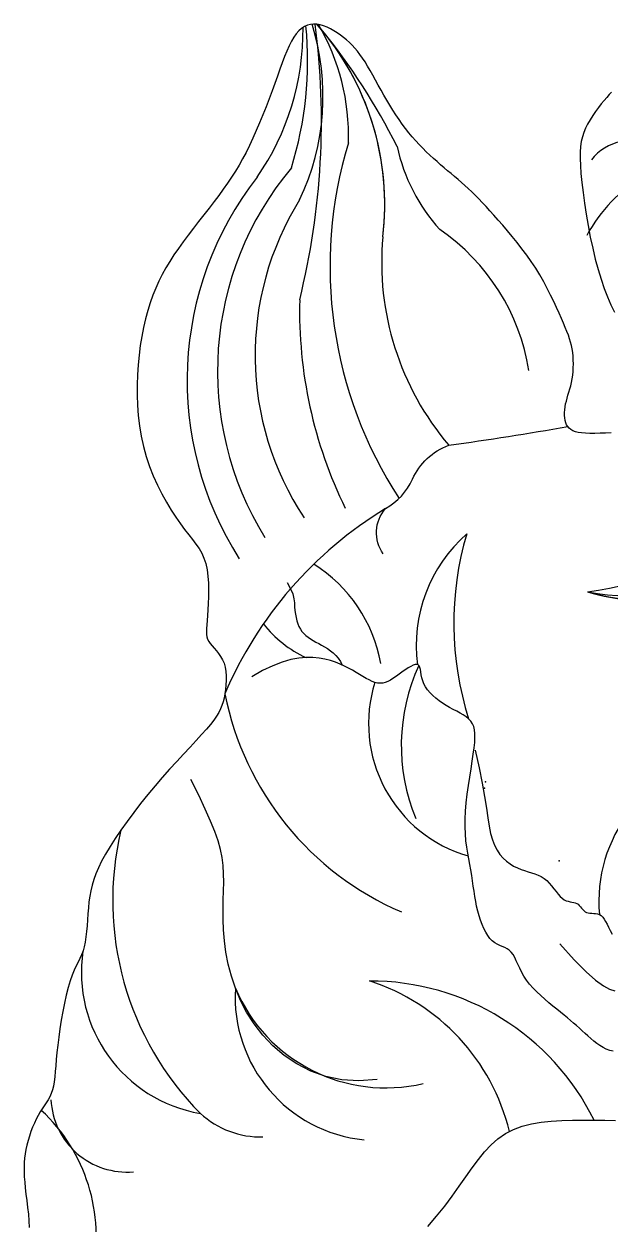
# Model space of a CAD drawing. Extents: x 477 to 1072, y 2734 to 3432.
# Drawn here: x 520.1 to 689.5, y 2968.8 to 3315.2 of the extents above; entities that cross this region are included whole.
import ezdxf

# ---------------------------------------------------------------- set-up
doc = ezdxf.new("R2010")
doc.units = 0
doc.header["$LTSCALE"] = 10
doc.header["$MEASUREMENT"] = 0
for name, color, linetype in [('3', 3, 'CONTINUOUS'), ('4', 4, 'CONTINUOUS'), ('7', 7, 'CONTINUOUS')]:
    doc.layers.add(name, color=color, linetype=linetype)

msp = doc.modelspace()

# ---------------------------------------------------------------- linework, layer by layer
at = {"layer": '3'}
for points in [[(596.05, 3154.11), (597.03, 3152.35), (597.62, 3150.82), (597.95, 3149.46), (598.1, 3148.24), (598.18, 3147.1), (598.27, 3146.02), (598.41, 3144.99), (598.59, 3144.01), (598.82, 3143.08), (599.09, 3142.21), (599.43, 3141.4), (599.83, 3140.66), (600.29, 3139.98), (600.82, 3139.38), (601.42, 3138.83), (602.08, 3138.33), (602.78, 3137.86), (603.53, 3137.41), (604.32, 3136.97), (605.13, 3136.53), (605.97, 3136.07), (606.82, 3135.58), (607.67, 3135.05), (608.51, 3134.47), (609.32, 3133.82), (610.08, 3133.09), (610.78, 3132.28), (611.4, 3131.36), (611.94, 3130.32)], [(621.96, 3010.79), (616.75, 3010.36), (611.81, 3010.68), (607.16, 3011.65), (602.83, 3013.2), (598.83, 3015.25), (595.17, 3017.72), (591.88, 3020.51), (588.98, 3023.57), (586.47, 3026.79), (584.33, 3030.15), (582.55, 3033.6), (581.08, 3037.1), (579.92, 3040.6), (579.02, 3044.08), (578.36, 3047.48), (577.92, 3050.77), (577.66, 3053.91), (577.55, 3056.91), (577.55, 3059.78), (577.6, 3062.52), (577.67, 3065.15), (577.71, 3067.69), (577.69, 3070.13), (577.55, 3072.49), (577.27, 3074.8), (576.79, 3077.14), (576.1, 3079.61), (575.16, 3082.31), (573.93, 3085.33), (572.39, 3088.77), (570.5, 3092.74), (568.23, 3097.32)], [(674.74, 3049.89), (678.86, 3045.31), (682.26, 3041.87), (685.02, 3039.41), (687.26, 3037.78), (689.07, 3036.81), (690.55, 3036.35)]]:
    msp.add_lwpolyline(points, dxfattribs=at)
for centre, radius, start, end in [((497.85, 3304.64), 104.08, 342.7272, 5.5477), ((536.49, 3294.41), 69.87, 334.6452, 17.2987), ((545.47, 3263.23), 78.71, 353.1717, 41.3146), ((549.92, 3283.04), 63.8, 358.109, 30.1749), ((463.55, 3197.64), 183.64, 26.6155, 39.2028), ((730.8, 3245.32), 122.41, 163.0832, 213.1501), ((678.9, 3291.07), 52.37, 192.3083, 222.1524), ((667.2, 3215.12), 91.28, 140.0461, 211.7498), ((671.45, 3219.64), 84.68, 148.0155, 213.5547), ((704.74, 3246.46), 81.45, 174.7789, 220.363), ((605.61, 3205.66), 60.95, 9.072, 55.559), ((675.98, 3136.06), 42.71, 131.1962, 187.5812), ((734.96, 3142.38), 90.86, 163.4878, 197.685), ((692.17, 3193.57), 43.15, 257.2803, 318.2103), ((700.33, 3213.19), 64.19, 254.0345, 298.9563), ((663.31, 3138.99), 86.95, 191.2669, 246.7398), ((728.03, 3062.15), 42.08, 99.3444, 185.1669), ((577.9, 3041.65), 41.26, 171.355, 260.3488), ((601.29, 2981.5), 60.56, 13.6156, 72.266), ((620, 2967.15), 72.03, 26.2891, 90.2046), ((622.39, 3034.54), 41.38, 176.4489, 264.2409), ((624.47, 3055.48), 47.12, 202.9588, 283.2973), ((549.79, 3006.01), 21.95, 182.8734, 274.9447)]:
    msp.add_arc(centre, radius, start, end, dxfattribs=at)
at = {"layer": '4'}
for points in [[(689.54, 3197.31), (687.9, 3197.23), (686.31, 3197.17), (684.79, 3197.14), (683.39, 3197.14), (682.12, 3197.18), (681, 3197.28), (680.02, 3197.43), (679.19, 3197.64), (678.47, 3197.91), (677.88, 3198.24), (677.39, 3198.64), (676.98, 3199.1), (676.67, 3199.63), (676.42, 3200.22), (676.24, 3200.88), (676.12, 3201.59), (676.07, 3202.35), (676.07, 3203.14), (676.12, 3203.96), (676.23, 3204.79), (676.38, 3205.63), (676.58, 3206.48), (676.81, 3207.33), (677.06, 3208.19), (677.32, 3209.07), (677.59, 3209.97), (677.84, 3210.9), (678.07, 3211.86), (678.26, 3212.86), (678.42, 3213.9), (678.53, 3214.98), (678.59, 3216.07), (678.62, 3217.18), (678.59, 3218.29), (678.53, 3219.38), (678.42, 3220.46), (678.26, 3221.5), (678.06, 3222.5), (677.82, 3223.49), (677.52, 3224.47), (677.17, 3225.49), (676.76, 3226.56), (676.29, 3227.71), (675.76, 3228.95), (675.16, 3230.33), (674.49, 3231.84), (673.75, 3233.48), (672.94, 3235.23), (672.05, 3237.06), (671.09, 3238.95), (670.05, 3240.89), (668.93, 3242.84), (667.74, 3244.78), (666.47, 3246.7), (665.14, 3248.59), (663.77, 3250.43), (662.37, 3252.22), (660.97, 3253.95), (659.59, 3255.61), (658.23, 3257.19), (656.93, 3258.68), (655.7, 3260.07), (654.52, 3261.38), (653.4, 3262.61), (652.33, 3263.76), (651.29, 3264.84), (650.27, 3265.87), (649.27, 3266.85), (648.29, 3267.78), (647.3, 3268.68), (646.31, 3269.55), (645.32, 3270.41), (644.33, 3271.25), (643.33, 3272.08), (642.33, 3272.92), (641.32, 3273.77), (640.3, 3274.64), (639.27, 3275.53), (638.24, 3276.45), (637.21, 3277.41), (636.18, 3278.39), (635.15, 3279.41), (634.13, 3280.47), (633.12, 3281.57), (632.12, 3282.71), (631.15, 3283.89), (630.19, 3285.12), (629.24, 3286.38), (628.32, 3287.69), (627.41, 3289.02), (626.52, 3290.4), (625.65, 3291.8), (624.79, 3293.23), (623.96, 3294.68), (623.14, 3296.15), (622.33, 3297.61), (621.54, 3299.05), (620.76, 3300.45), (620, 3301.81), (619.24, 3303.1), (618.5, 3304.3), (617.76, 3305.42), (617.03, 3306.45), (616.29, 3307.4), (615.54, 3308.28), (614.77, 3309.11), (613.98, 3309.89), (613.16, 3310.63), (612.3, 3311.35), (611.39, 3312.04), (610.46, 3312.7), (609.49, 3313.31), (608.51, 3313.87), (607.52, 3314.35), (606.53, 3314.74), (605.55, 3315.03), (604.59, 3315.19), (603.65, 3315.23), (602.74, 3315.14), (601.86, 3314.9), (601.01, 3314.51), (600.19, 3313.98), (599.4, 3313.29), (598.64, 3312.45), (597.92, 3311.44), (597.23, 3310.27), (596.56, 3308.93), (595.91, 3307.45), (595.26, 3305.83), (594.61, 3304.08), (593.93, 3302.2), (593.22, 3300.21), (592.47, 3298.11), (591.67, 3295.92), (590.82, 3293.66), (589.93, 3291.35), (589.01, 3289.04), (588.07, 3286.73), (587.1, 3284.47), (586.12, 3282.28), (585.14, 3280.18), (584.15, 3278.19), (583.15, 3276.31), (582.13, 3274.5), (581.07, 3272.75), (579.98, 3271.03), (578.82, 3269.31), (577.6, 3267.58), (576.31, 3265.81), (574.93, 3263.99), (573.48, 3262.11), (571.99, 3260.2), (570.48, 3258.27), (568.97, 3256.32), (567.48, 3254.37), (566.03, 3252.43), (564.65, 3250.51), (563.36, 3248.62), (562.15, 3246.75), (561.02, 3244.88), (559.97, 3242.99), (558.99, 3241.05), (558.09, 3239.06), (557.25, 3237), (556.48, 3234.83), (555.77, 3232.56), (555.13, 3230.18), (554.55, 3227.7), (554.05, 3225.13), (553.62, 3222.47), (553.27, 3219.74), (553, 3216.94), (552.81, 3214.08), (552.72, 3211.17), (552.72, 3208.22), (552.83, 3205.25), (553.06, 3202.26), (553.41, 3199.28), (553.9, 3196.31), (554.54, 3193.37), (555.34, 3190.48), (556.29, 3187.64), (557.38, 3184.88), (558.58, 3182.22), (559.86, 3179.68), (561.19, 3177.27), (562.54, 3175.03), (563.89, 3172.96), (565.2, 3171.09), (566.44, 3169.42), (567.62, 3167.92), (568.7, 3166.54), (569.7, 3165.23), (570.59, 3163.92), (571.36, 3162.58), (572.01, 3161.15), (572.53, 3159.58), (572.91, 3157.83), (573.16, 3155.95), (573.3, 3153.98), (573.36, 3151.97), (573.34, 3149.98), (573.27, 3148.05), (573.16, 3146.25), (573.04, 3144.62), (572.91, 3143.19), (572.8, 3141.96), (572.73, 3140.9), (572.7, 3139.98), (572.73, 3139.17), (572.85, 3138.45), (573.06, 3137.78), (573.38, 3137.13), (573.82, 3136.49), (574.36, 3135.84), (574.96, 3135.16), (575.59, 3134.44), (576.22, 3133.66), (576.83, 3132.81), (577.36, 3131.87), (577.8, 3130.84), (578.12, 3129.71), (578.33, 3128.49), (578.43, 3127.21), (578.44, 3125.89), (578.37, 3124.57), (578.23, 3123.26), (578.04, 3122), (577.8, 3120.81), (577.53, 3119.71), (577.2, 3118.66), (576.79, 3117.65), (576.27, 3116.62), (575.63, 3115.56), (574.84, 3114.43), (573.87, 3113.18), (572.7, 3111.8), (571.31, 3110.25), (569.74, 3108.53), (568, 3106.66), (566.12, 3104.66), (564.15, 3102.52), (562.1, 3100.27), (560, 3097.92), (557.89, 3095.48), (555.8, 3092.96), (553.74, 3090.39), (551.75, 3087.8), (549.85, 3085.23), (548.06, 3082.71), (546.4, 3080.27), (544.91, 3077.94), (543.6, 3075.75), (542.48, 3073.73), (541.56, 3071.86), (540.8, 3070.1), (540.19, 3068.42), (539.71, 3066.8), (539.34, 3065.21), (539.05, 3063.61), (538.83, 3061.98), (538.66, 3060.3), (538.52, 3058.57), (538.4, 3056.85), (538.28, 3055.14), (538.14, 3053.48), (537.97, 3051.89), (537.75, 3050.41), (537.47, 3049.06), (537.11, 3047.85), (536.69, 3046.75), (536.21, 3045.7), (535.68, 3044.64), (535.12, 3043.51), (534.55, 3042.27), (533.96, 3040.85), (533.38, 3039.2), (532.82, 3037.28), (532.27, 3035.13), (531.76, 3032.81), (531.28, 3030.38), (530.84, 3027.89), (530.44, 3025.4), (530.1, 3022.97), (529.81, 3020.66), (529.58, 3018.52), (529.4, 3016.54), (529.25, 3014.72), (529.11, 3013.05), (528.96, 3011.53), (528.78, 3010.14), (528.56, 3008.88), (528.28, 3007.74), (527.92, 3006.71), (527.5, 3005.76), (527.02, 3004.87), (526.49, 3004.02), (525.93, 3003.18), (525.36, 3002.31), (524.77, 3001.41), (524.19, 3000.43), (523.63, 2999.36), (523.08, 2998.22), (522.57, 2997.01), (522.09, 2995.75), (521.65, 2994.46), (521.25, 2993.16), (520.91, 2991.86), (520.62, 2990.57), (520.4, 2989.3), (520.23, 2988.05), (520.13, 2986.79), (520.09, 2985.49), (520.1, 2984.13), (520.16, 2982.7), (520.28, 2981.17), (520.45, 2979.52), (520.66, 2977.73), (520.9, 2975.84), (521.13, 2973.89), (521.34, 2971.93), (521.51, 2969.99), (521.6, 2968.11)], [(689.6, 3295.56), (688.94, 3294.86), (688.22, 3294.07), (687.46, 3293.18), (686.65, 3292.19), (685.82, 3291.13), (684.99, 3290), (684.19, 3288.82), (683.43, 3287.62), (682.73, 3286.39), (682.12, 3285.15), (681.6, 3283.92), (681.2, 3282.65), (680.89, 3281.31), (680.68, 3279.86), (680.57, 3278.25), (680.56, 3276.45), (680.63, 3274.42), (680.8, 3272.1), (681.06, 3269.49), (681.39, 3266.62), (681.81, 3263.56), (682.3, 3260.36), (682.87, 3257.08), (683.5, 3253.79), (684.19, 3250.55), (684.94, 3247.41), (685.74, 3244.43), (686.59, 3241.62), (687.49, 3238.98), (688.44, 3236.51), (689.43, 3234.21), (690.46, 3232.08)], [(650.26, 3105.78), (651.42, 3100.66), (652.31, 3096.21), (652.99, 3092.37), (653.51, 3089.07), (653.94, 3086.24), (654.33, 3083.82), (654.74, 3081.74), (655.23, 3079.92), (655.84, 3078.33), (656.58, 3076.92), (657.41, 3075.7), (658.33, 3074.64), (659.3, 3073.73), (660.33, 3072.96), (661.38, 3072.32), (662.44, 3071.79), (663.5, 3071.37), (664.54, 3071.01), (665.56, 3070.69), (666.55, 3070.4), (667.51, 3070.08), (668.43, 3069.73), (669.31, 3069.3), (670.14, 3068.78), (670.92, 3068.13), (671.65, 3067.4), (672.34, 3066.61), (672.99, 3065.79), (673.62, 3064.99), (674.23, 3064.24), (674.82, 3063.58), (675.4, 3063.03), (675.99, 3062.63), (676.57, 3062.35), (677.13, 3062.17), (677.68, 3062.05), (678.21, 3061.96), (678.71, 3061.87), (679.17, 3061.75), (679.6, 3061.57), (679.98, 3061.31), (680.32, 3060.98), (680.65, 3060.61), (680.97, 3060.22), (681.3, 3059.83), (681.64, 3059.48), (682.01, 3059.17), (682.42, 3058.94), (682.89, 3058.8), (683.39, 3058.74), (683.93, 3058.71), (684.48, 3058.69), (685.04, 3058.64), (685.59, 3058.55), (686.12, 3058.36), (686.61, 3058.07), (687.07, 3057.63), (687.49, 3057.06), (687.91, 3056.37), (688.33, 3055.58), (688.77, 3054.7), (689.26, 3053.74), (689.8, 3052.71)], [(636.66, 2968.39), (639.13, 2971.3), (641.48, 2974.23), (643.67, 2977.13), (645.69, 2979.96), (647.59, 2982.68), (649.41, 2985.26), (651.2, 2987.68), (653, 2989.9), (654.87, 2991.91), (656.85, 2993.67), (658.98, 2995.16), (661.32, 2996.35), (663.84, 2997.28), (666.51, 2997.96), (669.32, 2998.45), (672.25, 2998.77), (675.26, 2998.96), (678.33, 2999.05), (681.45, 2999.07), (684.58, 2999.05), (687.69, 2999), (690.75, 2998.92)]]:
    msp.add_lwpolyline(points, dxfattribs=at)
msp.add_lwpolyline([(623.74, 3162.39, -0.34743), (624.39, 3175.44, 0.157606), (632.23, 3183.92, -0.208239), (642.68, 3193.71, 0.007345), (676.98, 3199.1, -0.811607)], format="xyb", dxfattribs=at)
msp.add_arc((699.86, 3207.52), 58.62, 252.9514, 304.6608, dxfattribs=at)
at = {"layer": '7'}
msp.add_lwpolyline([(690.07, 3018.9), (689.09, 3019.18), (688.11, 3019.55), (687.17, 3020.01), (686.26, 3020.56), (685.37, 3021.18), (684.51, 3021.85), (683.66, 3022.57), (682.82, 3023.32), (681.99, 3024.08), (681.17, 3024.84), (680.35, 3025.59), (679.51, 3026.33), (678.66, 3027.06), (677.79, 3027.81), (676.88, 3028.57), (675.93, 3029.36), (674.92, 3030.18), (673.86, 3031.05), (672.73, 3031.97), (671.56, 3032.93), (670.38, 3033.93), (669.2, 3034.98), (668.06, 3036.05), (666.97, 3037.16), (665.98, 3038.29), (665.09, 3039.45), (664.33, 3040.62), (663.68, 3041.78), (663.12, 3042.92), (662.62, 3044.01), (662.15, 3045.04), (661.7, 3045.97), (661.22, 3046.79), (660.7, 3047.48), (660.12, 3048.03), (659.49, 3048.46), (658.81, 3048.81), (658.1, 3049.13), (657.37, 3049.44), (656.64, 3049.79), (655.92, 3050.22), (655.22, 3050.77), (654.55, 3051.46), (653.92, 3052.29), (653.33, 3053.24), (652.78, 3054.31), (652.27, 3055.46), (651.8, 3056.7), (651.39, 3058), (651.02, 3059.35), (650.7, 3060.74), (650.42, 3062.15), (650.17, 3063.6), (649.94, 3065.08), (649.72, 3066.58), (649.5, 3068.1), (649.27, 3069.65), (649.01, 3071.22), (648.72, 3072.8), (648.42, 3074.42), (648.12, 3076.09), (647.84, 3077.83), (647.61, 3079.66), (647.44, 3081.59), (647.35, 3083.64), (647.36, 3085.82), (647.49, 3088.15), (647.71, 3090.58), (648, 3093.07), (648.34, 3095.57), (648.71, 3098.02), (649.08, 3100.38), (649.43, 3102.6), (649.74, 3104.63), (649.98, 3106.43), (650.14, 3108.01), (650.21, 3109.4), (650.2, 3110.61), (650.07, 3111.66), (649.84, 3112.59), (649.49, 3113.4), (649.01, 3114.12), (648.39, 3114.77), (647.66, 3115.37), (646.83, 3115.93), (645.92, 3116.47), (644.95, 3117), (643.94, 3117.54), (642.91, 3118.09), (641.88, 3118.68), (640.86, 3119.33), (639.88, 3120.01), (638.94, 3120.75), (638.07, 3121.51), (637.27, 3122.32), (636.56, 3123.15), (635.96, 3124.01), (635.48, 3124.89), (635.14, 3125.79), (634.89, 3126.67), (634.72, 3127.52), (634.59, 3128.32), (634.47, 3129.02), (634.33, 3129.62), (634.13, 3130.07), (633.84, 3130.37), (633.44, 3130.48), (632.94, 3130.44), (632.35, 3130.24), (631.69, 3129.94), (630.98, 3129.53), (630.24, 3129.06), (629.48, 3128.54), (628.72, 3128), (627.98, 3127.45), (627.24, 3126.92), (626.52, 3126.43), (625.8, 3125.99), (625.08, 3125.61), (624.35, 3125.33), (623.62, 3125.14), (622.88, 3125.07), (622.11, 3125.14), (621.33, 3125.33), (620.52, 3125.62), (619.68, 3126.01), (618.8, 3126.47), (617.89, 3127), (616.93, 3127.57), (615.93, 3128.18), (614.88, 3128.8), (613.76, 3129.42), (612.57, 3130.03), (611.31, 3130.61), (609.95, 3131.14), (608.49, 3131.61), (606.93, 3131.99), (605.24, 3132.29), (603.43, 3132.46), (601.47, 3132.48), (599.35, 3132.31), (597.05, 3131.89), (594.56, 3131.18), (591.86, 3130.14), (588.94, 3128.73), (585.78, 3126.9)], dxfattribs=at)
for centre, radius, start, end in [((526.33, 3313.4), 74.27, 325.2227, 0.6523), ((389.5, 3287.41), 216.41, 346.1765, 7.3822), ((545.47, 3263.23), 78.71, 353.1717, 39.8927), ((694.96, 3267.5), 14.05, 100.553, 142.6141), ((662.46, 3212.39), 95.3, 142.0247, 212.6288), ((721.5, 3233.22), 44.33, 120.507, 151.6859), ((704.74, 3246.46), 81.45, 174.7789, 220.363), ((728.87, 3232.46), 129.27, 178.5628, 206.1157), ((684.4, 3076.57), 115.66, 121.256, 156.8706), ((677.17, 3208.06), 56.85, 275.5545, 326.5896), ((581.08, 3123.37), 42.58, 10.0434, 57.8808), ((615.29, 3162.59), 33.13, 217.9744, 245.3393), ((684.29, 3107.15), 55.34, 155.3635, 202.4237), ((659.25, 3113.45), 39.74, 162.6025, 253.9608), ((632.85, 3062.41), 87.18, 166.5355, 224.8008), ((491.52, 2965.62), 49.39, 347.4842, 47.2058), ((588.39, 3019.95), 25.75, 227.4648, 271.4654)]:
    msp.add_arc(centre, radius, start, end, dxfattribs=at)
for p in [(652.99, 3094.85), (653.28, 3096.64), (674.47, 3073.83)]:
    msp.add_point(p, dxfattribs=at)

doc.saveas('drawing.dxf')
